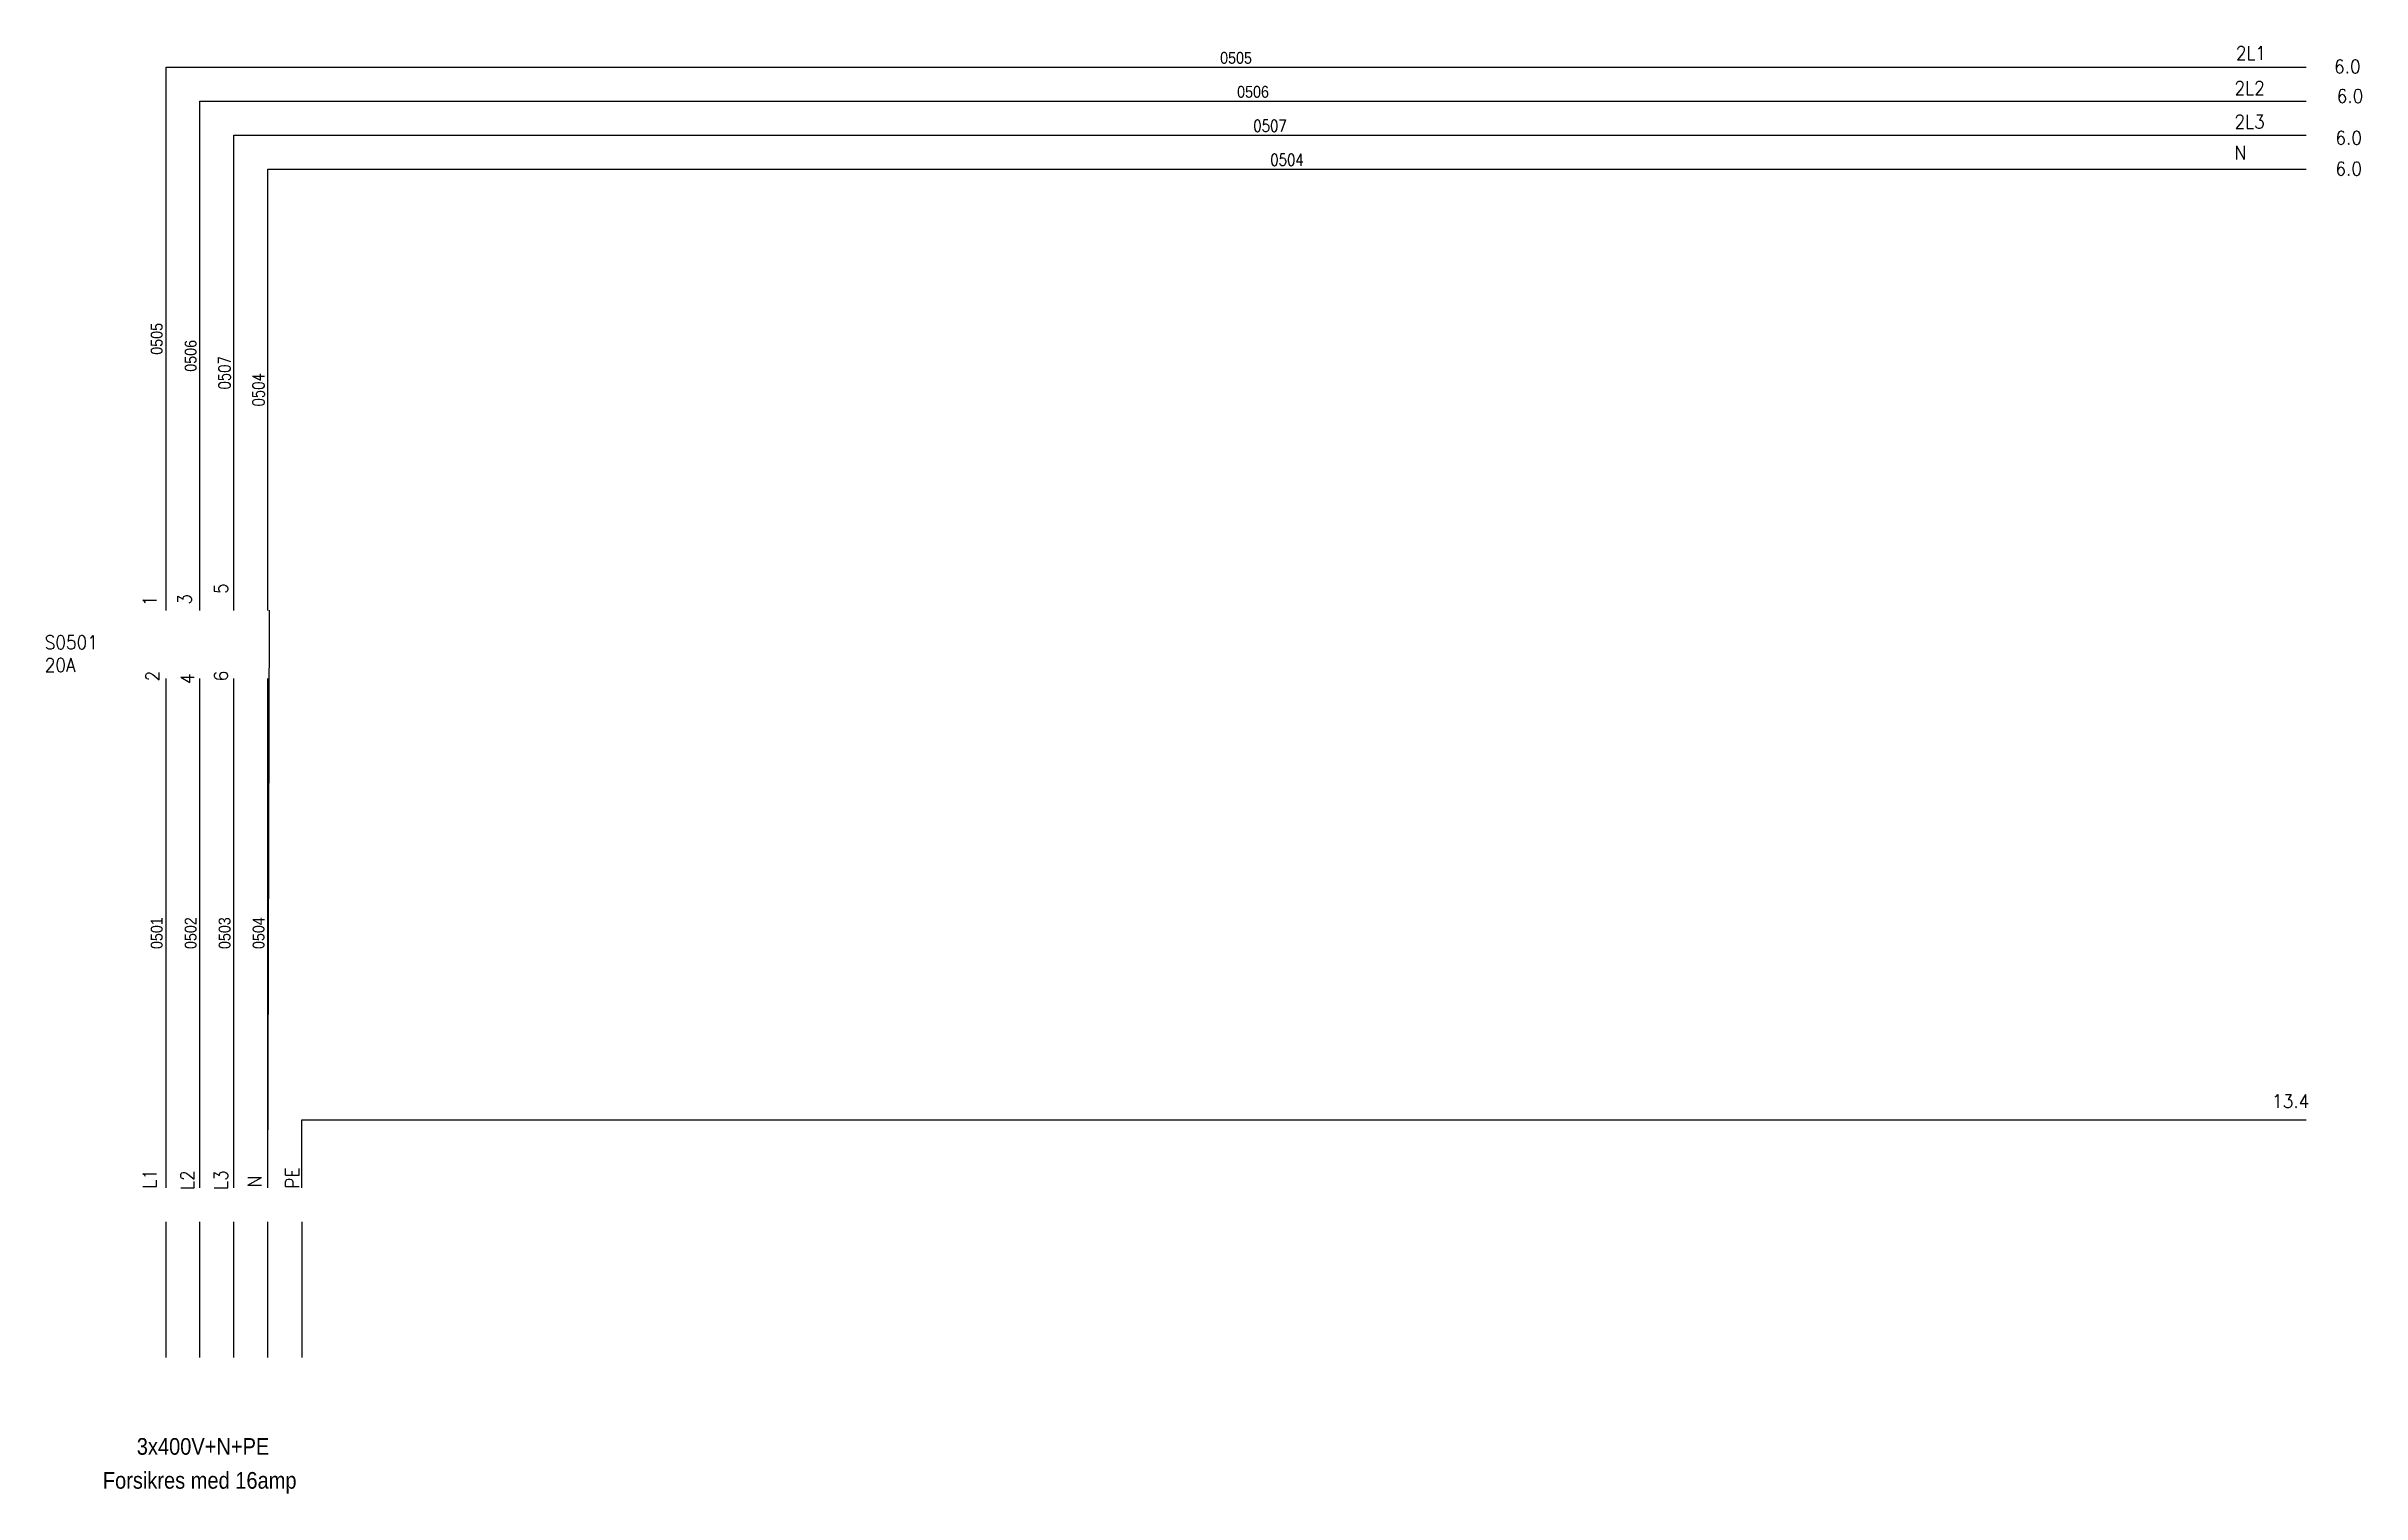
# Model space of a CAD drawing. Header units: millimetres. Extents: x 47 to 388, y 50 to 263.
import ezdxf
from ezdxf.enums import TextEntityAlignment as Align

# ---------------------------------------------------------------- set-up
doc = ezdxf.new("R2010")
doc.units = ezdxf.units.MM
doc.layers.get('0').update_dxf_attribs({"linetype": 'CONTINUOUS'})
doc.styles.add('Caddy_Vectorfont1p', font='Caddy_Vectorfont1p')
doc.styles.get("Standard").update_dxf_attribs({"font": 'standard'})

msp = doc.modelspace()

# ---------------------------------------------------------------- linework, layer by layer
at = {"linetype": 'CONTINUOUS', "lineweight": 25}
for p, q in [((65, 180), (65, 260)), ((65, 260), (380, 260)), ((70, 180), (70, 255)), ((70, 255), (380, 255)), ((75, 250), (380, 250)), ((75, 180), (75, 250)), ((80, 180), (80, 245)), ((80, 245), (380, 245)), ((80, 95), (80.23, 180.07)), ((65, 95), (65, 170)), ((65, 95), (65, 170)), ((70, 95), (70, 170)), ((70, 95), (70, 170)), ((75, 95), (75, 170)), ((75, 95), (75, 170)), ((80, 95), (80, 170)), ((85, 105), (380, 105)), ((85, 95), (85, 105)), ((65, 70), (65, 90)), ((65, 82.5), (65, 90)), ((70, 70), (70, 90)), ((70, 82.5), (70, 90)), ((75, 70), (75, 90)), ((75, 82.5), (75, 90)), ((80, 70), (80, 90)), ((80, 82.5), (80, 90)), ((85, 90), (85, 70))]:
    msp.add_line(p, q, dxfattribs=at)

# ---------------------------------------------------------------- texts
at = {"lineweight": 25, "style": 'Caddy_Vectorfont1p', "width": 0.9}
for s, p in [('0505', (222.5, 260.5)), ('0506', (225, 255.5))]:
    msp.add_text(s, height=1.75, dxfattribs=at).set_placement(p, align=Align.CENTER)
at = {"lineweight": 25, "width": 0.9}
for s, p in [('0507', (227.5, 250.5)), ('0504', (230, 245.5))]:
    msp.add_text(s, height=1.75, dxfattribs=at).set_placement(p, align=Align.CENTER)
at = {"lineweight": 25, "style": 'Caddy_Vectorfont1p', "width": 0.9}
for s, p in [('0505', (64.5, 220)), ('0506', (69.5, 217.5)), ('0501', (64.5, 132.5)), ('0502', (69.5, 132.5)), ('0503', (74.5, 132.5)), ('0504', (79.5, 132.5))]:
    msp.add_text(s, height=1.75, rotation=90, dxfattribs=at).set_placement(p, align=Align.CENTER)
at = {"lineweight": 25, "width": 0.9}
for s, p in [('0507', (74.5, 215)), ('0504', (79.5, 212.5))]:
    msp.add_text(s, height=1.75, rotation=90, dxfattribs=at).set_placement(p, align=Align.CENTER)
at = {"lineweight": 25, "style": 'Caddy_Vectorfont1p', "width": 0.9}
for s, p in [('3x400V+N+PE', (60.7, 55.7)), ('Forsikres med 16amp', (55.7, 50.7))]:
    msp.add_text(s, height=2.45, dxfattribs=at).set_placement(p)
at = {"char_height": 2, "attachment_point": 1}
for s, insert, width in [('2L1', (369.66, 263.08), 3.5556), ('6.0', (384.12, 261.1), 3.1111), ('2L2', (369.46, 257.93), 4), ('6.0', (384.51, 256.74), 3.1111), ('2L3', (369.46, 252.97), 4), ('6.0', (384.32, 250.6), 3.1111), ('N', (369.46, 248.42), 1.1111), ('6.0', (384.32, 246.04), 3.1111), ('S0501\\P20A', (47.15, 176.31), 6.8889), ('13.4', (375, 108.76), 4.4444)]:
    msp.add_mtext(s, dxfattribs=dict(at, insert=insert, width=width))
at = {"char_height": 2, "attachment_point": 1, "rotation": 90}
for s, insert, width in [('1', (61.61, 180.67), 0.4444), ('3', (66.76, 180.87), 0.8889), ('5', (72.11, 182.45), 0.8889), ('2', (62.01, 169.57), 0.8889), ('4', (67.16, 169.18), 1.1111), ('6', (72.11, 169.57), 0.8889), ('L1', (61.61, 94.89), 2), ('L2', (67.16, 94.69), 2.4444), ('L3', (72.11, 94.69), 2.4444), ('N', (77.06, 95.09), 1.1111), ('PE', (82.61, 94.89), 2.6667)]:
    msp.add_mtext(s, dxfattribs=dict(at, insert=insert, width=width))

doc.saveas('drawing.dxf')
